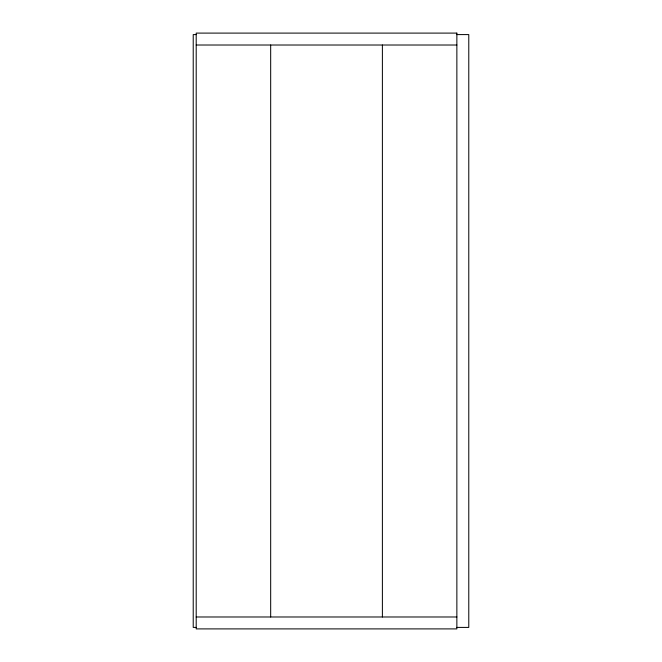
<?xml version="1.0" encoding="UTF-8"?>
<svg xmlns="http://www.w3.org/2000/svg" width="662" height="662" viewBox="0 0 662 662"><rect width="100%" height="100%" fill="white"/><g stroke="black" fill="none" stroke-linecap="round" stroke-linejoin="round"><path stroke-width="0.99" d="M196.2 34.59L193.221 34.59L193.221 627.411L196.2 627.411M456.863 34.59L468.779 34.59L468.779 627.411L456.863 627.411M196.2 45.016L456.863 45.016M196.2 616.984L456.863 616.984M382.388 45.016L382.388 616.984M270.675 45.016L270.675 616.984M456.863 33.1L196.2 33.1L196.2 628.9L456.863 628.9L456.863 33.1"/></g></svg>
